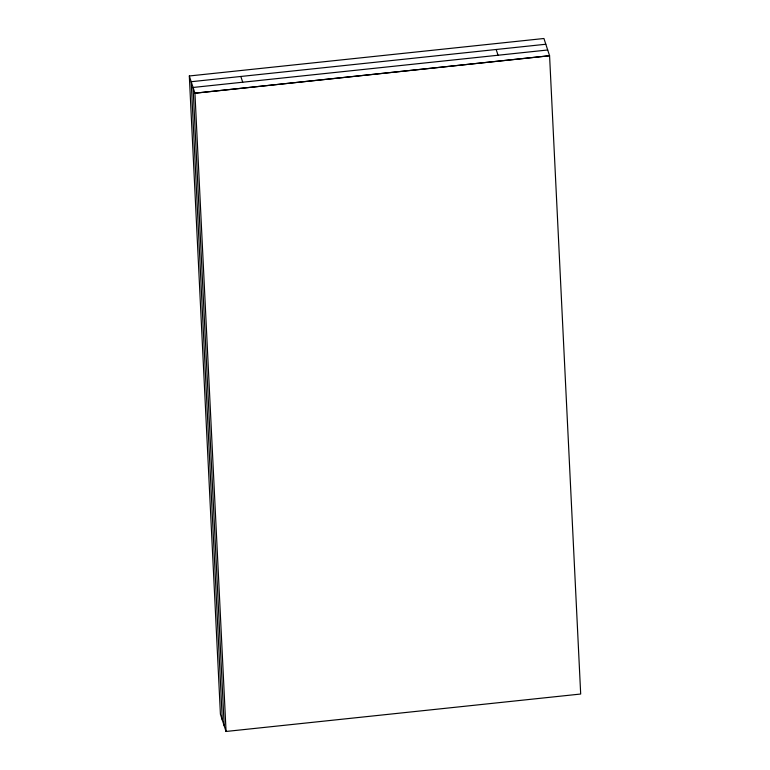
<?xml version="1.0" encoding="UTF-8"?>
<svg xmlns="http://www.w3.org/2000/svg" width="770" height="770" viewBox="0 0 770 770"><rect width="100%" height="100%" fill="white"/><g stroke="black" fill="none" stroke-linecap="round" stroke-linejoin="round"><path stroke-width="1.16" d="M189.314 75.97L543.938 38.5L549.578 55.738L580.686 694.03L226.043 731.462L220.422 714.262L189.314 75.97L194.945 93.209L549.578 55.738L194.935 93.17L226.062 731.5M545.815 44.246L191.191 81.716L222.299 720.008M547.701 49.992L193.068 87.462L224.185 725.754M496.169 49.492L498.046 55.238M240.837 76.471L242.714 82.217"/></g></svg>
